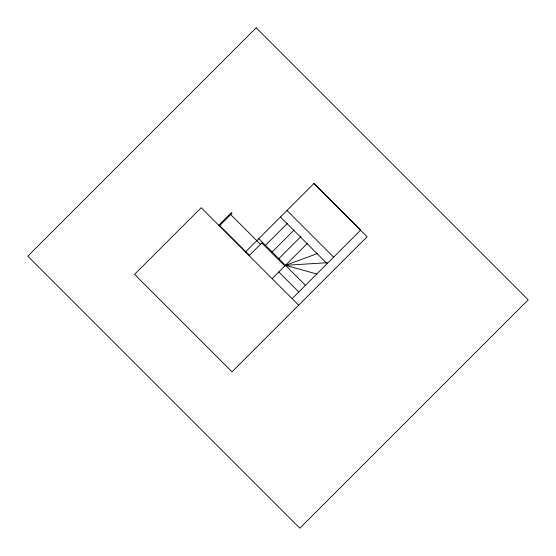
<?xml version="1.0" encoding="UTF-8"?>
<svg xmlns="http://www.w3.org/2000/svg" width="556" height="556" viewBox="0 0 556 556"><rect width="100%" height="100%" fill="white"/><g stroke="black" fill="none" stroke-linecap="round" stroke-linejoin="round"><path stroke-width="0.83" d="M218.779 225.291L231.442 212.628L232.04 213.226L219.384 225.889M245.481 251.993L314.008 183.473L360.656 230.114L292.129 298.641M249.151 255.656L262.481 242.333M265.476 245.328L287.521 223.283M272.141 251.993L294.187 229.948M278.806 258.658L300.852 236.613M272.141 278.646L307.51 243.278M316.788 273.983L285.471 265.323L317.775 253.418M285.471 265.323L327.262 262.71M313.904 183.577L367.092 236.752L232.026 371.818L134.559 274.351L201.202 207.708L298.669 305.174M287.007 210.474L333.656 257.122M280.467 217.007L327.116 263.655M258.811 238.663L305.459 285.311M261.813 242.993L285.145 266.331M230.712 214.56L260.389 244.237M278.806 271.981L298.794 291.976M219.717 225.555L249.394 255.232M256.156 27.8L27.8 256.156L299.844 528.2L528.2 299.844L256.156 27.8"/></g></svg>
